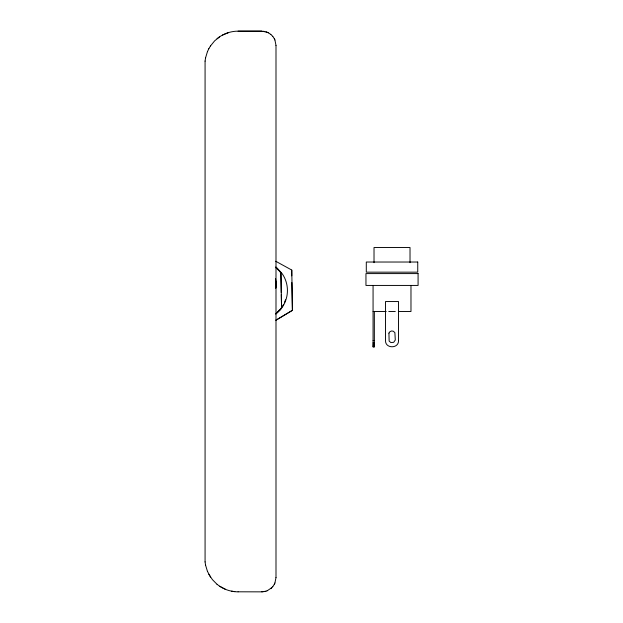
<?xml version="1.0" encoding="UTF-8"?>
<svg xmlns="http://www.w3.org/2000/svg" width="623" height="623" viewBox="0 0 623 623"><rect width="100%" height="100%" fill="white"/><g stroke="black" fill="none" stroke-linecap="round" stroke-linejoin="round"><path stroke-width="0.93" d="M205.076 61.07L205.076 561.93M275.997 577.583L274.914 583.073M205.076 61.116L205.559 57.853M205.559 57.9L207.443 51.631M207.443 51.678L208.837 48.687M274.322 584.335L274.914 583.027M208.837 48.734L210.512 45.892M274.322 584.288L272.773 586.656M210.512 45.938L214.631 40.869L219.662 36.741M270.803 588.626L272.773 586.601M271.838 587.637L267.22 590.768M217.045 38.727C222.917 33.868 230.471 31.158 238.087 31.15L261.785 31.15L267.22 32.279M275.919 320.191L292.467 310.301L291.774 270.063L275.732 261.255M276.036 320.167L292.467 310.301M222.45 35.114L228.462 32.63M265.912 591.235L267.22 590.721M238.087 591.803L261.785 591.85L265.912 591.188M291.774 270.063L291.751 275.833M275.631 278.715L275.942 282.795M264.557 591.531L261.785 591.803M238.087 31.197L261.785 31.197M373.068 311.5L386.198 311.5M388.752 311.5L395.294 311.5M398.751 311.5L410.978 311.5L410.978 285.435M373.068 340.524L374.345 340.524M373.068 342.751L374.345 342.751M373.068 343.779L374.345 343.779M373.068 344.714L374.345 344.714M373.068 345.516L374.345 345.516M373.068 346.17L374.345 346.17M373.068 346.645L374.345 346.645M217.045 584.273C222.894 589.163 230.479 591.819 238.087 591.85M263.179 31.267L264.557 31.469M231.616 591.165L234.84 591.64M265.912 31.765L268.482 32.879M225.394 589.272L219.662 586.212M268.482 32.832L270.803 34.429M270.803 34.374L272.773 36.399M217.045 584.319L212.451 579.67L208.837 574.266M272.773 36.344L274.322 38.712M210.512 577.108L207.443 571.322M274.322 38.665L274.914 39.973M274.914 39.927L275.997 45.417M207.443 571.369L205.559 565.1M205.076 561.884L205.559 565.147M291.868 282.538L292.343 310.324M281.253 292.646L280.911 272.446L275.872 267.54L280.911 272.446L281.549 308.027L276.012 313.735L281.549 308.027L281.292 294.57M275.678 281.557L275.794 288.192L275.88 281.043L275.966 285.778L275.981 283.395M410.02 262.688L410.02 247.526L374.018 247.526L374.018 262.688M374.345 311.5L374.345 347.042L373.068 347.042L373.068 285.435M275.997 45.37L275.997 577.63M275.794 266.979A29.616 29.616 0 0 1 277.29 268.202L282.398 274.003A29.616 29.616 0 0 1 280.124 309.989L275.654 313.922A29.616 29.616 0 0 0 283.621 304.304M285.474 299.842A29.616 29.616 0 0 1 284.446 302.56M279.859 271.62A29.616 29.616 0 0 1 281.059 273.131M388.923 333.118L389.149 341.116L390.886 342.572L393.681 342.331L395.286 340.033L394.881 332.596L393.152 331.148L391.446 331L389.897 331.716L388.923 333.118M398.533 340.524C398.899 348.849 385.146 348.849 385.505 340.524L385.505 301.548L398.533 301.548L398.533 340.524M417.745 262.026L366.293 262.026L366.293 272.165L417.745 272.165L417.745 262.026M418.08 273.59L365.958 273.59L365.958 285.435L418.08 285.435L418.08 273.59"/></g></svg>
